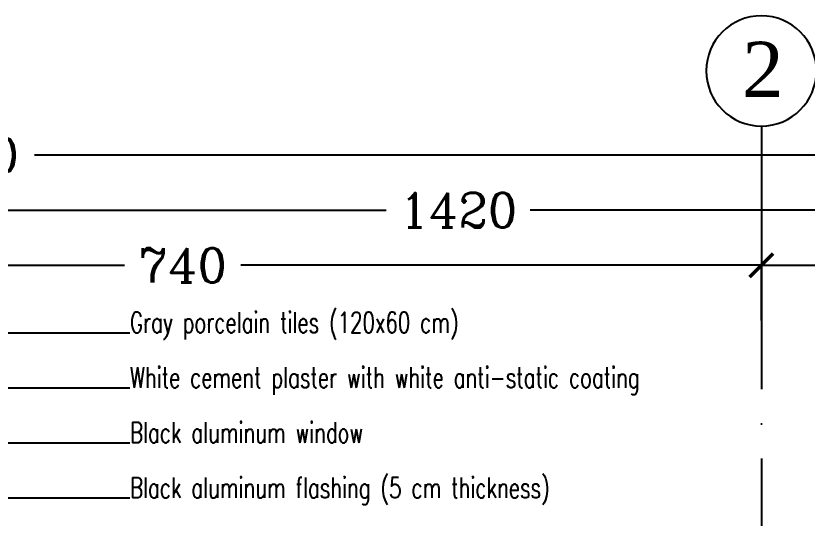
# Model space of a CAD drawing. Header units: millimetres. Extents: x 118878 to 201916, y 10986 to 20993.
# Drawn here: x 188635 to 189209, y 13989 to 14354 of the extents above; entities that cross this region are included whole.
import ezdxf
from ezdxf.enums import TextEntityAlignment as Align

# ---------------------------------------------------------------- set-up
doc = ezdxf.new("R2010")
doc.units = ezdxf.units.MM
doc.header["$LTSCALE"] = 100
doc.linetypes.add('DASHDOT', pattern=[1, 0.5, -0.25, 0, -0.25])
for name, color, linetype in [('3', 3, 'Continuous'), ('AX', 1, 'Continuous'), ('text', 201, 'Continuous')]:
    doc.layers.add(name, color=color, linetype=linetype)
doc.styles.add('1', font='romans.shx')
doc.styles.add('ROMANC', font='ROMANC.SHX')
doc.styles.add('SANSSERIFBOLDOBLIQUE', font='romantic.ttf', dxfattribs={"height": 0.5})
doc.dimstyles.new('1', dxfattribs={"dimtxt": 25, "dimasz": 17, "dimexe": 0, "dimexo": 0, "dimgap": 10, "dimtad": 0, "dimdec": 0, "dimzin": 0, "dimdsep": 46, "dimtxsty": 'ROMANC', "dimblk": 'ARCHTICK', "dimcen": 0, "dimclrd": 1, "dimclre": 1, "dimclrt": 3, "dimadec": 0, "dimazin": 0, "dimtfac": 1, "dimtdec": 0, "dimtofl": 0, "dimtmove": 2, "dimatfit": 3, "dimldrblk": 'ARCHTICK', "dimfxl": 1, "dimtolj": 1, "dimtzin": 0, "dimarcsym": 0})
doc.dimstyles.new('100', dxfattribs={"dimtxt": 20, "dimasz": 10, "dimexe": 0, "dimexo": 0, "dimgap": 5, "dimtad": 0, "dimdec": 0, "dimzin": 0, "dimdsep": 46, "dimtxsty": '1', "dimblk": 'ARCHTICK', "dimcen": 0, "dimclrd": 8, "dimclre": 8, "dimclrt": 2, "dimadec": 0, "dimazin": 0, "dimtfac": 1, "dimtdec": 0, "dimtofl": 0, "dimtmove": 2, "dimatfit": 3, "dimldrblk": 'ARCHTICK', "dimfxl": 1, "dimtolj": 1, "dimtzin": 0, "dimarcsym": 0})

# ---------------------------------------------------------------- blocks, each defined once
blk = doc.blocks.new('_ArchTick')
at = {"color": 0, "linetype": 'ByBlock', "const_width": 0.15}
blk.add_lwpolyline([(-0.5, -0.5), (0.5, 0.5)], dxfattribs=at)
blk = doc.blocks.new('*D103')
at = {"layer": 'AX', "color": 1, "linetype": 'Continuous', "lineweight": -2, "transparency": 16777216}
for p, q in [((204992.23, 17162.97), (204992.23, 17202.97)), ((204992.23, 17202.97), (205270.09, 17202.97)), ((205732.23, 17202.97), (205354.37, 17202.97)), ((205732.23, 17162.97), (205732.23, 17202.97))]:
    blk.add_line(p, q, dxfattribs=at)
at = {"layer": 'Defpoints', "color": 0, "transparency": 16777216}
for p in [(205732.23, 17202.97), (204992.23, 17162.97), (205732.23, 17162.97)]:
    blk.add_point(p, dxfattribs=at)
at = {"layer": 'AX', "color": 1, "lineweight": -2, "transparency": 16777216, "xscale": 17, "yscale": 17, "zscale": 17, "rotation": 180}
blk.add_blockref('_ArchTick', (204992.23, 17202.97), dxfattribs=at)
at = {"layer": 'AX', "color": 1, "lineweight": -2, "transparency": 16777216, "xscale": 17, "yscale": 17, "zscale": 17}
blk.add_blockref('_ArchTick', (205732.23, 17202.97), dxfattribs=at)
at = {"layer": 'AX', "color": 3, "transparency": 16777216, "insert": (205312.23, 17202.97), "char_height": 25, "attachment_point": 5, "style": 'ROMANC'}
blk.add_mtext('\\A1;740', dxfattribs=at)
blk = doc.blocks.new('C1')
at = {"layer": 'AX'}
blk.add_line((0, 100), (0, 0), dxfattribs=at)
blk.add_circle((0, 128.35), 28.35, dxfattribs=at)
blk = doc.blocks.new('*D104')
at = {"layer": 'AX', "color": 1, "linetype": 'Continuous', "lineweight": -2, "transparency": 16777216}
for p, q in [((205732.23, 17162.97), (205732.23, 17202.97)), ((205732.23, 17202.97), (205885.09, 17202.97)), ((206122.23, 17202.97), (205969.37, 17202.97)), ((206122.23, 17162.97), (206122.23, 17202.97))]:
    blk.add_line(p, q, dxfattribs=at)
at = {"layer": 'Defpoints', "color": 0, "transparency": 16777216}
for p in [(206122.23, 17202.97), (205732.23, 17162.97), (206122.23, 17162.97)]:
    blk.add_point(p, dxfattribs=at)
at = {"layer": 'AX', "color": 1, "lineweight": -2, "transparency": 16777216, "xscale": 17, "yscale": 17, "zscale": 17, "rotation": 180}
blk.add_blockref('_ArchTick', (205732.23, 17202.97), dxfattribs=at)
at = {"layer": 'AX', "color": 1, "lineweight": -2, "transparency": 16777216, "xscale": 17, "yscale": 17, "zscale": 17}
blk.add_blockref('_ArchTick', (206122.23, 17202.97), dxfattribs=at)
at = {"layer": 'AX', "color": 3, "transparency": 16777216, "insert": (205927.23, 17202.97), "char_height": 25, "attachment_point": 5, "style": 'ROMANC'}
blk.add_mtext('\\A1;390', dxfattribs=at)
blk = doc.blocks.new('*D105')
at = {"layer": 'AX', "color": 1, "linetype": 'Continuous', "lineweight": -2, "transparency": 16777216}
for p, q in [((204752.23, 17162.97), (204752.23, 17242.97)), ((204752.23, 17242.97), (205459.97, 17242.97)), ((206172.23, 17242.97), (205564.49, 17242.97)), ((206172.23, 17162.97), (206172.23, 17242.97))]:
    blk.add_line(p, q, dxfattribs=at)
at = {"layer": 'Defpoints', "color": 0, "transparency": 16777216}
for p in [(204752.23, 17242.97), (204752.23, 17162.97), (206172.23, 17162.97)]:
    blk.add_point(p, dxfattribs=at)
at = {"layer": 'AX', "color": 1, "lineweight": -2, "transparency": 16777216, "xscale": 17, "yscale": 17, "zscale": 17, "rotation": 180}
blk.add_blockref('_ArchTick', (204752.23, 17242.97), dxfattribs=at)
at = {"layer": 'AX', "color": 1, "lineweight": -2, "transparency": 16777216, "xscale": 17, "yscale": 17, "zscale": 17}
blk.add_blockref('_ArchTick', (206172.23, 17242.97), dxfattribs=at)
at = {"layer": 'AX', "color": 3, "transparency": 16777216, "insert": (205512.23, 17242.97), "char_height": 25, "attachment_point": 5, "style": 'ROMANC'}
blk.add_mtext('\\A1;1420', dxfattribs=at)
blk = doc.blocks.new('*D108')
at = {"layer": 'AX', "color": 1, "linetype": 'Continuous', "lineweight": -2, "transparency": 16777216}
for p, q in [((203672.23, 17162.97), (203672.23, 17282.97)), ((203672.23, 17282.97), (205096.51, 17282.97)), ((206372.23, 17282.97), (205204.6, 17282.97)), ((206372.23, 17162.97), (206372.23, 17282.97))]:
    blk.add_line(p, q, dxfattribs=at)
at = {"layer": 'Defpoints', "color": 0, "transparency": 16777216}
for p in [(203672.23, 17282.97), (203672.23, 17162.97), (206372.23, 17162.97)]:
    blk.add_point(p, dxfattribs=at)
at = {"layer": 'AX', "color": 1, "lineweight": -2, "transparency": 16777216, "xscale": 17, "yscale": 17, "zscale": 17, "rotation": 180}
blk.add_blockref('_ArchTick', (203672.23, 17282.97), dxfattribs=at)
at = {"layer": 'AX', "color": 1, "lineweight": -2, "transparency": 16777216, "xscale": 17, "yscale": 17, "zscale": 17}
blk.add_blockref('_ArchTick', (206372.23, 17282.97), dxfattribs=at)
at = {"layer": 'AX', "color": 3, "transparency": 16777216, "insert": (205150.56, 17282.97), "char_height": 25, "attachment_point": 5, "style": 'ROMANC'}
blk.add_mtext('\\A1;2700', dxfattribs=at)
blk = doc.blocks.new('ax-elev-03')
at = {"layer": 'AX', "color": 8, "linetype": 'DASHDOT'}
blk.add_line((-370, 0), (-370, -1250), dxfattribs=at)
at = {"layer": 'AX', "extrusion": (0, 0, -1), "xscale": 1.41093474426815, "yscale": 1.41093474426815, "zscale": -1.41093474426815}
blk.add_blockref('C1', (370, 0), dxfattribs=at)
at = {"layer": 'AX', "color": 3, "style": 'SANSSERIFBOLDOBLIQUE'}
blk.add_text('2', height=40, dxfattribs=at).set_placement((-368.86, 182.51), align=Align.MIDDLE)
at = {"layer": 'AX'}
for base, p1, p2, picture, middle in [((-2430, 120), (270, 0), (-2430, 0), '*D108', (-951.67, 120)), ((-1350, 80), (70, 0), (-1350, 0), '*D105', (-590, 80)), ((-370, 40), (-1110, 0), (-370, 0), '*D103', (-790, 40))]:
    dim = blk.add_linear_dim(base=base, p1=p1, p2=p2, dimstyle='1', override={"dimfxl": 0}, dxfattribs=at)
    dim.commit()
    dim.dimension.update_dxf_attribs({"geometry": picture, "text_midpoint": middle, "dimtype": 128, "insert": (-206102.23, -17162.97)})
dim = blk.add_linear_dim(base=(20, 40), p1=(-370, 0), p2=(20, 0), dimstyle='1', override={"dimfxl": 0}, dxfattribs=at)
dim.commit()
dim.dimension.update_dxf_attribs({"geometry": '*D104', "text_midpoint": (-175, 40), "insert": (-206102.23, -17162.97)})

msp = doc.modelspace()

# ---------------------------------------------------------------- block references
at = {"layer": '3'}
msp.add_blockref('ax-elev-03', (189545.98, 14132.97), dxfattribs=at)

# ---------------------------------------------------------------- texts
at = {"layer": 'text', "style": '1', "width": 0.7}
for s, p in [('Gray porcelain tiles (120x60 cm)', (188717.72, 14124.08)), ('White cement plaster with white anti-static coating', (188717.72, 14084.08)), ('Black aluminum window', (188717.72, 14044.08)), ('Black aluminum flashing (5 cm thickness)', (188717.72, 14004.08))]:
    msp.add_text(s, height=15, dxfattribs=at).set_placement(p)

# ---------------------------------------------------------------- leaders
at = {"layer": '3'}
for points in [[(188479.07, 13769.3), (188479.07, 14124.08), (188717.72, 14124.08)], [(188519.07, 13674.21), (188519.07, 14084.08), (188717.72, 14084.08)], [(188559.07, 13550.66), (188559.07, 14044.08), (188717.72, 14044.08)], [(188599.07, 13718.11), (188599.07, 14004.08), (188717.72, 14004.08)]]:
    msp.add_leader(points, dimstyle='100', override={"dimasz": 20}, dxfattribs=at)

doc.saveas('drawing.dxf')
